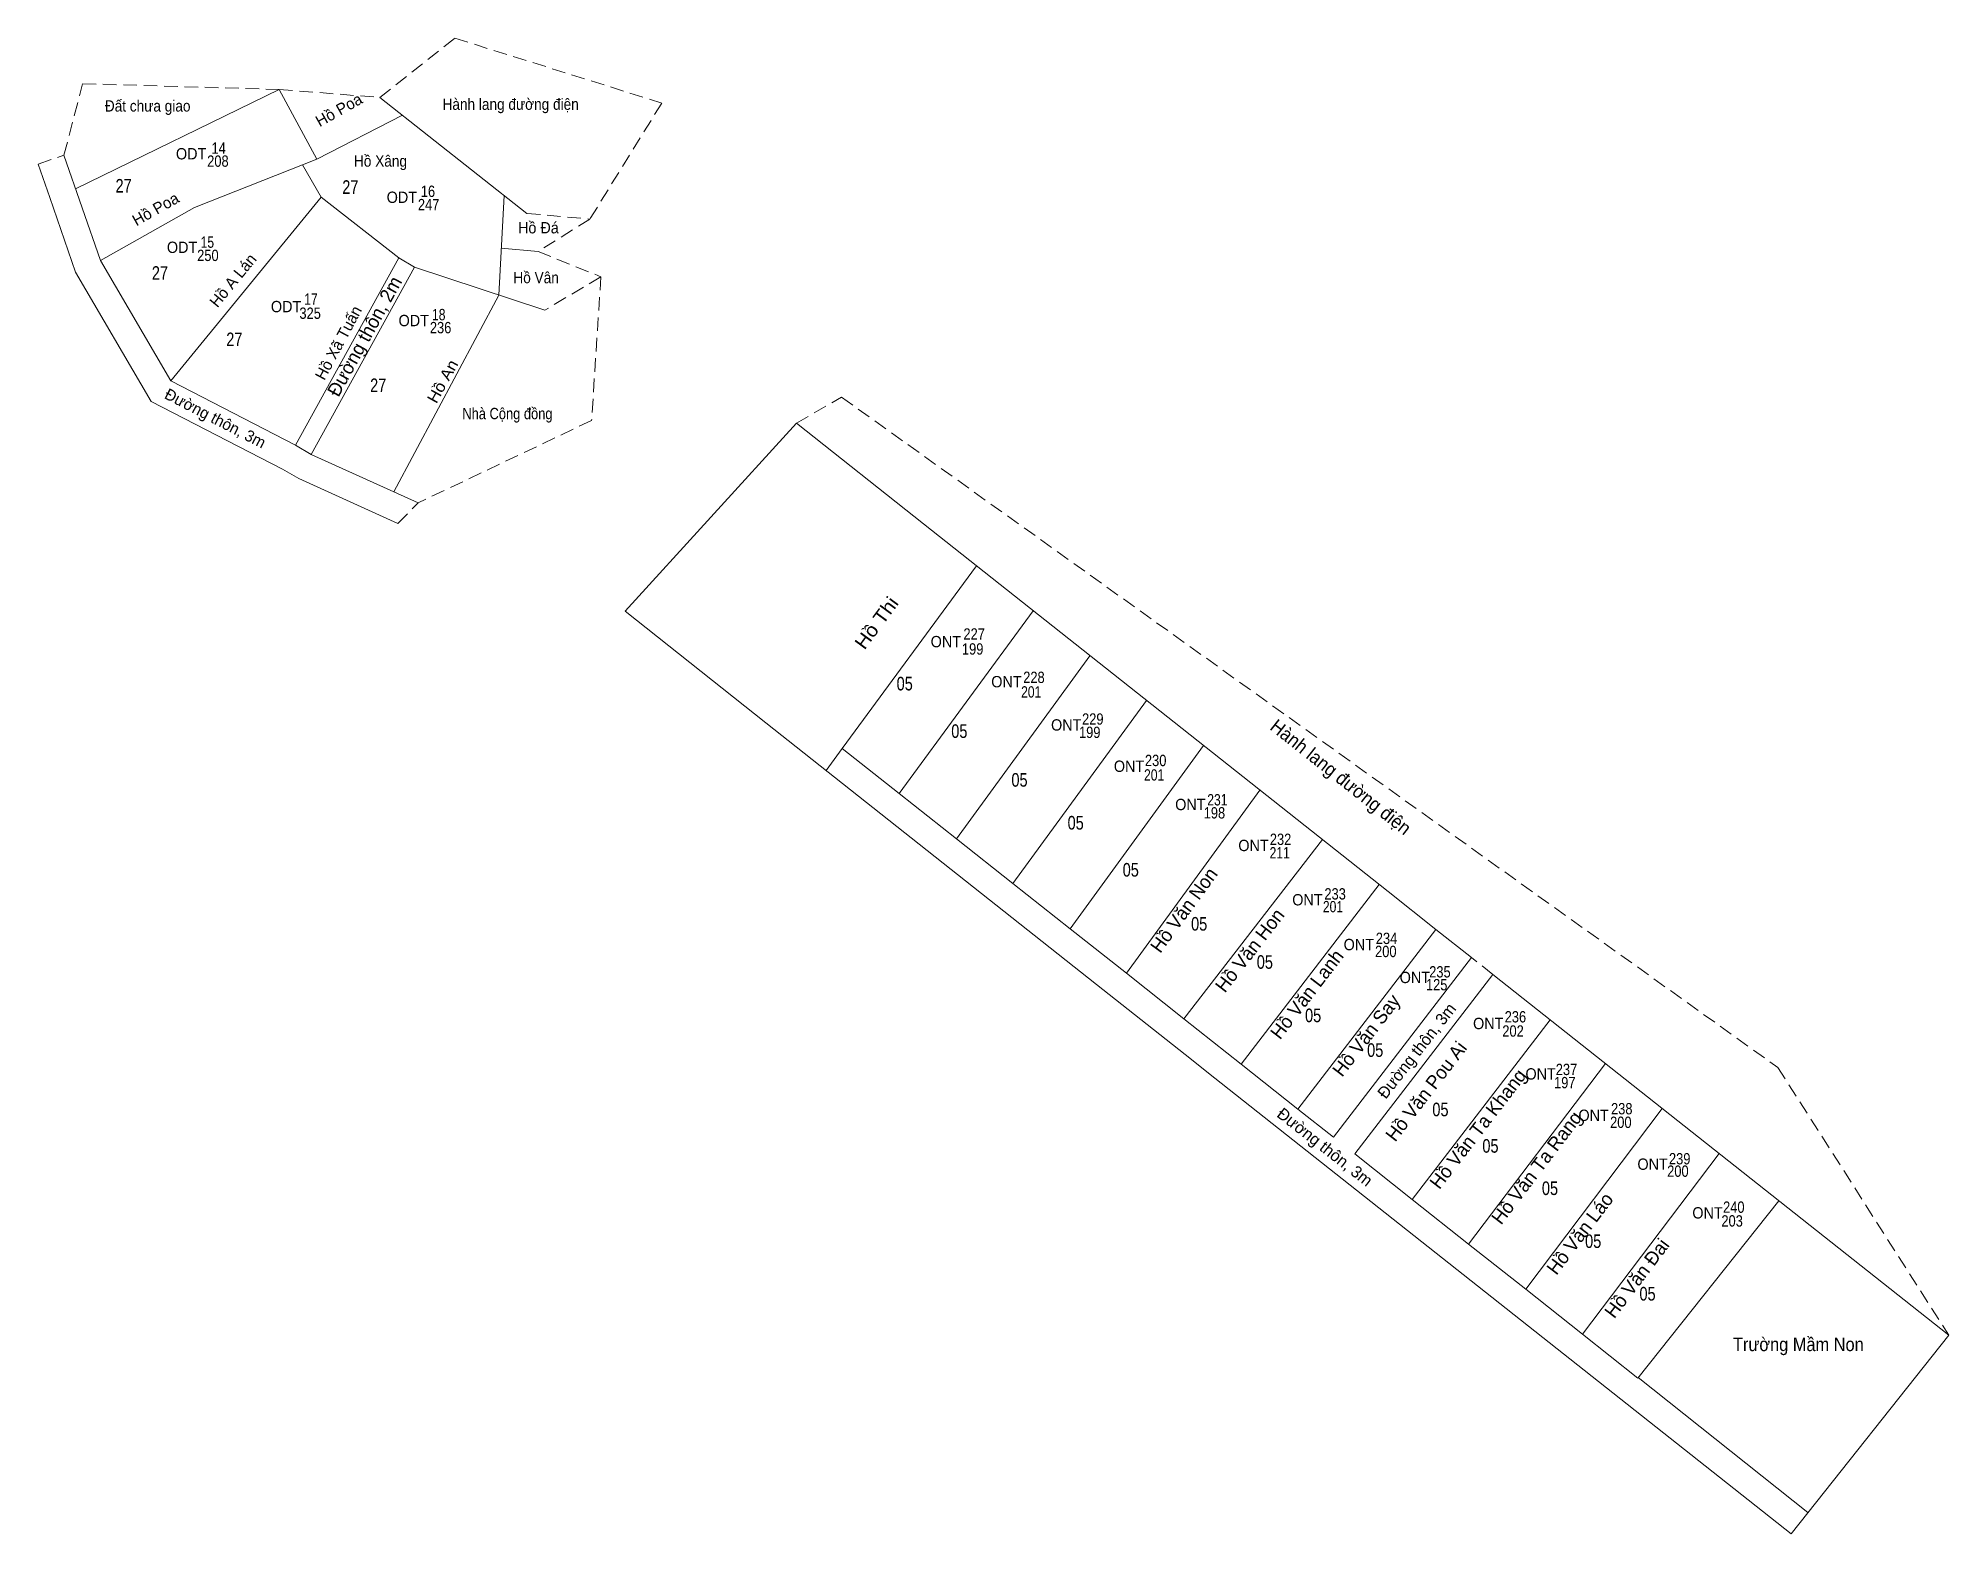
# Model space of a CAD drawing. Header units: metres. Extents: x 538616 to 538826, y 1837537 to 1837702.
import ezdxf
from ezdxf.enums import TextEntityAlignment as Align

# ---------------------------------------------------------------- set-up
doc = ezdxf.new("R2010")
doc.units = ezdxf.units.M
doc.header["$LTSCALE"] = 0.5
doc.linetypes.add('MEDIUM_DASHED', pattern=[4.5, 3, -1.5])
doc.layers.add('2', color=7, linetype='Continuous', lineweight=13)
doc.layers.add('3', color=7, linetype='Continuous', lineweight=13)
for name, color, linetype in [('4', 7, 'Continuous'), ('5', 7, 'Continuous'), ('6', 7, 'Continuous'), ('7', 7, 'Continuous'), ('8', 7, 'Continuous')]:
    doc.layers.add(name, color=color, linetype=linetype)

msp = doc.modelspace()

# ---------------------------------------------------------------- linework, layer by layer
at = {"layer": '2'}
for p, q in [((538669.5, 1837682.3), (538653.27, 1837695.09)), ((538655.77, 1837693.12), (538646.34, 1837688.27)), ((538666.4, 1837673.29), (538667, 1837684.27)), ((538666.68, 1837678.45), (538670.74, 1837678.09)), ((538655.38, 1837677.4), (538643.98, 1837656.71)), ((538657.1, 1837676.38), (538645.71, 1837655.71)), ((538655.38, 1837677.4), (538657.1, 1837676.38)), ((538671.48, 1837671.61), (538657.11, 1837676.37)), ((538654.83, 1837651.59), (538666.4, 1837673.29)), ((538630.2, 1837663.82), (538643.98, 1837656.71)), ((538643.98, 1837656.71), (538645.71, 1837655.71)), ((538645.71, 1837655.71), (538657.52, 1837650.37)), ((538704.32, 1837623.26), (538719.13, 1837643.4)), ((538725.37, 1837638.46), (538710.59, 1837618.29)), ((538731.65, 1837633.5), (538716.91, 1837613.3)), ((538737.9, 1837628.56), (538723.14, 1837608.38)), ((538702.53, 1837620.82), (538704.32, 1837623.26)), ((538729.49, 1837603.37), (538744.2, 1837623.58)), ((538750.42, 1837618.66), (538735.69, 1837598.46)), ((538757.31, 1837613.22), (538742.03, 1837593.44)), ((538763.57, 1837608.27), (538748.36, 1837588.43)), ((538754.61, 1837583.48), (538769.84, 1837603.31)), ((538773.77, 1837600.2), (538758.53, 1837580.38)), ((538776.12, 1837598.34), (538760.89, 1837578.53)), ((538767.21, 1837573.52), (538782.45, 1837593.34)), ((538773.45, 1837568.59), (538788.57, 1837588.5)), ((538779.75, 1837563.61), (538794.81, 1837583.56)), ((538801.09, 1837578.6), (538786.02, 1837558.65)), ((538807.7, 1837573.37), (538792.13, 1837553.81)), ((538810.88, 1837538.99), (538792.17, 1837553.86))]:
    msp.add_line(p, q, dxfattribs=at)
at = {"layer": '2', "linetype": 'MEDIUM_DASHED'}
for p, q in [((538655.27, 1837648.1), (538657.52, 1837650.37)), ((538776.12, 1837598.34), (538773.77, 1837600.2))]:
    msp.add_line(p, q, dxfattribs=at)
for points in [[(538653.27, 1837695.09), (538661.56, 1837701.62), (538684.4, 1837694.47), (538676.46, 1837681.67)], [(538615.57, 1837687.74), (538618.41, 1837688.72), (538620.47, 1837696.6), (538642.16, 1837695.97), (538653.27, 1837695.09)], [(538669.5, 1837682.3), (538676.46, 1837681.67), (538670.74, 1837678.09)], [(538670.74, 1837678.09), (538677.68, 1837675.31), (538671.48, 1837671.61)], [(538677.68, 1837675.31), (538676.65, 1837659.45), (538657.52, 1837650.37)], [(538699.26, 1837659.16), (538704.25, 1837662.02), (538807.58, 1837588.07), (538826.45, 1837558.55)]]:
    msp.add_lwpolyline(points, dxfattribs=at)
at = {"layer": '2'}
for points in [[(538619.69, 1837685.02), (538642.16, 1837695.97), (538646.34, 1837688.27)], [(538646.34, 1837688.27), (538632.82, 1837682.95), (538622.44, 1837677.09), (538618.41, 1837688.72)], [(538615.57, 1837687.74), (538616.86, 1837684.04), (538619.7, 1837675.83), (538628.05, 1837661.55), (538642.54, 1837654.08), (538644.34, 1837653.04), (538655.27, 1837648.1)], [(538655.38, 1837677.4), (538646.79, 1837684.07), (538644.75, 1837687.64)], [(538622.44, 1837677.09), (538630.2, 1837663.82), (538646.79, 1837684.07)], [(538699.26, 1837659.16), (538680.36, 1837638.4), (538695.88, 1837626.08), (538732.38, 1837597.23), (538742.15, 1837589.5), (538745.43, 1837586.91), (538809.04, 1837536.63), (538826.45, 1837558.55), (538791.61, 1837586.1), (538776.12, 1837598.34)], [(538769.84, 1837603.31), (538764.58, 1837607.47), (538713.27, 1837648.03), (538699.26, 1837659.16)], [(538758.53, 1837580.38), (538754.61, 1837583.48), (538748.36, 1837588.43), (538742.03, 1837593.44), (538735.69, 1837598.46), (538729.49, 1837603.37), (538723.14, 1837608.38), (538716.91, 1837613.3), (538710.59, 1837618.29), (538704.32, 1837623.26)], [(538792.13, 1837553.81), (538786.02, 1837558.65), (538779.75, 1837563.61), (538773.45, 1837568.59), (538767.21, 1837573.52), (538760.89, 1837578.53)]]:
    msp.add_lwpolyline(points, dxfattribs=at)
at = {"layer": '3'}
msp.add_line((538773.77, 1837600.2), (538769.84, 1837603.31), dxfattribs=at)

# ---------------------------------------------------------------- texts
at = {"layer": '4'}
for s, height, width, p in [('Đất chưa giao', 1.25, 0.9, (538627.65, 1837693.53)), ('Hành lang đường điện', 1.25, 0.9, (538667.715, 1837693.72)), ('Hồ Xâng', 1.25, 0.9, (538653.35, 1837687.45)), ('Hồ Đá', 1.25, 0.95, (538670.78, 1837680.09)), ('Hồ Vân', 1.25, 0.9, (538670.525, 1837674.59)), ('Nhà Cộng đồng', 1.25, 0.85, (538667.36, 1837659.59)), ('Trường Mầm Non', 1.5, 0.9, (538809.845, 1837556.78))]:
    msp.add_text(s, height=height, dxfattribs=dict(at, width=width)).set_placement(p, align=Align.CENTER)
for s, height, rotation, p in [('Hồ Poa', 1.25, 29.447, (538649.0627, 1837693.1608)), ('Hồ Poa', 1.25, 29.447, (538628.8327, 1837682.2308)), ('Hồ A Lán', 1.25, 50.674, (538637.5554, 1837674.5139)), ('Đường thôn, 2m', 1.5, 61.143, (538652.2504, 1837668.373)), ('Hồ Xã Tuấn', 1.25, 61.934, (538649.2553, 1837667.726)), ('Đường thôn, 3m', 1.25, 332.728, (538634.8336, 1837659.1353)), ('Hồ Văn Non', 1.5, 53.951, (538742.6298, 1837604.9986)), ('Hồ Văn Hon', 1.5, 52.314, (538749.8856, 1837600.5415)), ('Hồ Văn Lanh', 1.5, 52.525, (538756.1945, 1837595.6987)), ('Hồ Văn Say', 1.5, 52.475, (538762.7466, 1837591.1682)), ('Đường thôn, 3m', 1.3, 51.899, (538768.2316, 1837589.5189)), ('Hồ Văn Pou Ai', 1.5, 52.447, (538769.3569, 1837584.9879)), ('Hồ Văn Ta Khang', 1.5, 52.443, (538775.0795, 1837580.8478)), ('Đường thôn, 3m', 1.3, 321.899, (538757.1889, 1837578.7884)), ('Hồ Văn Ta Rang', 1.5, 52.786, (538781.5601, 1837576.5714)), ('Hồ Văn Láo', 1.5, 52.951, (538786.3322, 1837569.2981)), ('Hồ Văn Đai', 1.5, 52.933, (538792.62, 1837564.3729))]:
    msp.add_text(s, height=height, rotation=rotation, dxfattribs=at).set_placement(p, align=Align.CENTER)
for s, height, rotation, width, p in [('Hồ An', 1.25, 61.146, 1.1, (538660.7478, 1837663.4684)), ('Hồ Thi', 1.5, 53.671, 1.1, (538708.7002, 1837636.6757)), ('Hành lang đường điện', 1.5, 321.674, 0.95, (538758.8799, 1837619.5253))]:
    msp.add_text(s, height=height, rotation=rotation, dxfattribs=dict(at, width=width)).set_placement(p, align=Align.CENTER)
at = {"layer": '5', "width": 0.95}
for s, p in [('ODT', (538632.45, 1837688.25)), ('ODT', (538655.71, 1837683.45)), ('ODT', (538631.45, 1837677.93)), ('ODT', (538642.93, 1837671.39)), ('ODT', (538657.02, 1837669.85)), ('ONT', (538715.75, 1837634.43)), ('ONT', (538722.44, 1837630.01)), ('ONT', (538729.04, 1837625.24)), ('ONT', (538735.97, 1837620.68)), ('ONT', (538742.74, 1837616.46)), ('ONT', (538749.71, 1837611.94)), ('ONT', (538755.66, 1837605.95)), ('ONT', (538761.33, 1837601.01)), ('ONT', (538767.52, 1837597.38)), ('ONT', (538775.62, 1837592.3)), ('ONT', (538781.4, 1837586.74)), ('ONT', (538787.25, 1837582.17)), ('ONT', (538793.76, 1837576.78)), ('ONT', (538799.82, 1837571.41))]:
    msp.add_text(s, height=1.25, dxfattribs=at).set_placement(p, align=Align.CENTER)
at = {"layer": '6'}
for s, width, p in [('208', 0.85, (538635.405, 1837687.44)), ('247', 0.85, (538658.665, 1837682.64)), ('250', 0.85, (538634.3, 1837677.04)), ('325', 0.85, (538645.585, 1837670.66)), ('236', 0.85, (538659.985, 1837669.07)), ('199', 0.85, (538718.71, 1837633.62)), ('201', 0.8, (538725.17, 1837628.88)), ('199', 0.85, (538731.63, 1837624.42)), ('201', 0.8, (538738.74, 1837619.72)), ('198', 0.85, (538745.395, 1837615.54)), ('211', 0.8, (538752.6, 1837611.13)), ('201', 0.8, (538758.48, 1837605.19)), ('200', 0.85, (538764.31, 1837600.25)), ('125', 0.85, (538769.925, 1837596.58)), ('202', 0.85, (538778.355, 1837591.47)), ('197', 0.85, (538784.065, 1837585.78)), ('200', 0.85, (538790.25, 1837581.4)), ('200', 0.85, (538796.55, 1837576.01)), ('203', 0.85, (538802.535, 1837570.52))]:
    msp.add_text(s, height=1.25, dxfattribs=dict(at, width=width)).set_placement(p, align=Align.CENTER)
at = {"layer": '7', "width": 0.8}
for s, p in [('27', (538624.995, 1837684.59)), ('27', (538650.025, 1837684.45)), ('27', (538629.005, 1837674.97)), ('27', (538637.215, 1837667.65)), ('27', (538653.095, 1837662.58)), ('05', (538711.21, 1837629.67)), ('05', (538717.24, 1837624.43)), ('05', (538723.88, 1837619.05)), ('05', (538730.08, 1837614.32)), ('05', (538736.16, 1837609.13)), ('05', (538743.71, 1837603.17)), ('05', (538750.96, 1837598.96)), ('05', (538756.29, 1837593.07)), ('05', (538763.14, 1837589.24)), ('05', (538770.34, 1837582.69)), ('05', (538775.86, 1837578.67)), ('05', (538782.43, 1837574)), ('05', (538787.2, 1837568.16)), ('05', (538793.2, 1837562.36))]:
    msp.add_text(s, height=1.5, dxfattribs=at).set_placement(p, align=Align.CENTER)
at = {"layer": '8'}
for s, width, p in [('14', 0.85, (538635.485, 1837688.87)), ('16', 0.85, (538658.59, 1837684.11)), ('15', 0.8, (538634.24, 1837678.5)), ('17', 0.8, (538645.67, 1837672.21)), ('18', 0.8, (538659.78, 1837670.51)), ('227', 0.85, (538718.875, 1837635.27)), ('228', 0.85, (538725.475, 1837630.49)), ('229', 0.85, (538731.97, 1837625.89)), ('230', 0.85, (538738.91, 1837621.32)), ('231', 0.8, (538745.72, 1837616.98)), ('232', 0.85, (538752.695, 1837612.62)), ('233', 0.85, (538758.715, 1837606.6)), ('234', 0.85, (538764.39, 1837601.69)), ('235', 0.85, (538770.285, 1837598)), ('236', 0.85, (538778.615, 1837593.04)), ('237', 0.85, (538784.255, 1837587.23)), ('238', 0.85, (538790.355, 1837582.9)), ('239', 0.85, (538796.75, 1837577.38)), ('240', 0.85, (538802.72, 1837572.04))]:
    msp.add_text(s, height=1.25, dxfattribs=dict(at, width=width)).set_placement(p, align=Align.CENTER)

doc.saveas('drawing.dxf')
